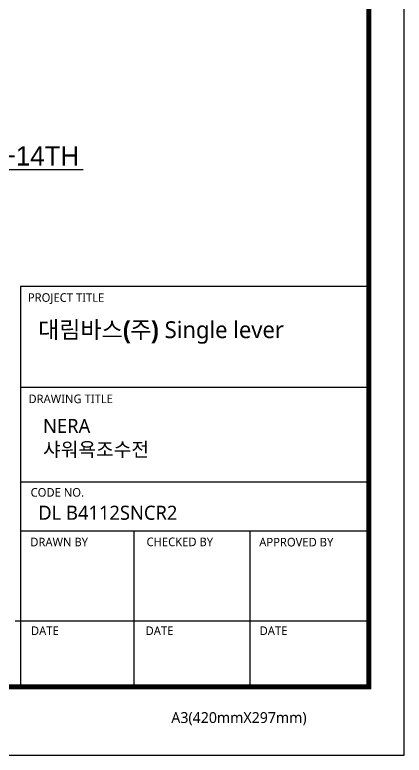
# Model space of a CAD drawing. Extents: x 1841 to 2969, y -24 to 802.
# Drawn here: x 2767.4 to 2969, y -24.3 to 358.7 of the extents above; entities that cross this region are included whole.
import ezdxf
from ezdxf import colors
from ezdxf.entities.mleader import LeaderData, LeaderLine
from ezdxf.math import Vec2, Vec3

# ---------------------------------------------------------------- set-up
doc = ezdxf.new("R2010")
doc.units = 0
doc.header["$LTSCALE"] = 4
doc.header["$MEASUREMENT"] = 0
doc.layers.get('0').update_dxf_attribs({"linetype": 'CONTINUOUS'})
doc.styles.add('Daelim Dimension', font='NanumGothic_1.ttf')
doc.styles.get("Standard").update_dxf_attribs({"font": 'SYMBOL'})

msp = doc.modelspace()

# ---------------------------------------------------------------- linework, layer by layer
at = {"color": 5, "ltscale": 40}
for p, q in [((2950.75, 218.04), (2770.41, 218.04)), ((2950.75, 165.92), (2770.41, 165.92)), ((2950.75, 165.92), (2770.41, 165.92)), ((2950.75, 116.88), (2770.41, 116.88)), ((2950.75, 116.88), (2770.41, 116.88)), ((2950.75, 91.59), (2770.41, 91.59)), ((2950.75, 91.59), (2770.41, 91.59)), ((2828.98, 91.59), (2828.98, 11.08)), ((2889.1, 91.59), (2889.1, 11.08)), ((2950.75, 45.08), (2767.56, 45.08)), ((2950.75, 45.08), (2771.81, 45.08)), ((2950.75, 11.08), (2796.2, 11.08))]:
    msp.add_line(p, q, dxfattribs=at)
at = {"color": 5, "ltscale": 0.5}
msp.add_line((2770.41, 218.04), (2770.41, 9.99), dxfattribs=at)
at = {"ltscale": 0.5}
msp.add_lwpolyline([(1840.6, -24.32), (2969, -24.32), (2969, 802.48), (1840.6, 802.48)], close=True, dxfattribs=at)
at = {"color": 5, "linetype": 'ByBlock', "lineweight": 200, "const_width": 2.6}
msp.add_lwpolyline([(1858.75, 11.08), (2950.75, 11.08), (2950.75, 783.28), (1858.75, 783.28)], close=True, dxfattribs=at)

# ---------------------------------------------------------------- texts
at = {"color": 5, "ltscale": 40, "style": 'Daelim Dimension'}
for s, height, p in [('PROJECT TITLE', 4.453, (2774.23, 210.19)), ('DRAWING TITLE', 4.453, (2774.51, 157.78)), ('CODE NO.', 4.453, (2775.63, 109.39)), ('DRAWN BY', 4.453, (2775.45, 83.72)), ('CHECKED BY', 4.453, (2835.62, 83.8)), ('APPROVED BY', 4.453, (2893.97, 83.65)), ('DATE', 4.453, (2775.8, 37.82)), ('DATE', 4.453, (2835.14, 37.82)), ('DATE', 4.453, (2894.17, 37.82)), ('A3(420mmX297mm)', 5.6201, (2848.46, -7.67))]:
    msp.add_text(s, height=height, dxfattribs=at).set_placement(p)
at = {"attachment_point": 1, "style": 'Daelim Dimension'}
for s, insert, char_height, width in [('{\\fPretendard Variable SemiBold|b0|i0|c129|p2;\\C7;대림바스(주)} Single lever', (2779.52, 200.14), 8.7291, 140.2959), (' NERA\\P 샤워욕조수전 ', (2779.6, 149.62), 7.287, 122.6352), ('DL B4112SNCR2', (2779.6, 104.74), 7.2871, 122.6352)]:
    msp.add_mtext(s, dxfattribs=dict(at, insert=insert, char_height=char_height, width=width))

# ---------------------------------------------------------------- leaders
at = {"ltscale": 0.5}
ml = msp.add_multileader_mtext('Standard', dxfattribs=at)
ml.set_content('G1/2-14TH', color=256)
ml.set_leader_properties(color=5)
ml.build(insert=Vec2(0, 0))
ml.multileader.update_dxf_attribs({"text_left_attachment_type": 6, "text_right_attachment_type": 6, "dogleg_length": 0.36, "arrow_head_size": 5})
ctx = ml.context
ctx.base_point, ctx.char_height, ctx.arrow_head_size, ctx.landing_gap_size, ctx.plane_origin = Vec3(2734.15, 278.66), 10, 5, 0.09, Vec3(2718.61, 225.22)
ctx.left_attachment, ctx.right_attachment = 6, 6
notes = []
notes.append((ctx, [(0, (1, 1, 0), (2733.79, 278.66), (1, 0), 0.36, [(0, [(2718.61, 228.72)], 0, [])])]))
ctx.mtext.insert, ctx.mtext.flow_direction = Vec3(2734.24, 290.66), 5
for ctx, leaders in notes:
    for number, flags, end, landing, length, lines in leaders:
        leader = LeaderData()
        leader.index, (leader.has_last_leader_line, leader.has_dogleg_vector, leader.attachment_direction) = number, flags
        leader.last_leader_point, leader.dogleg_vector, leader.dogleg_length = Vec3(end), Vec3(landing), length
        for number, points, colour, breaks in lines:
            line = LeaderLine()
            line.index, line.vertices, line.color, line.breaks = number, Vec3.list(points), colors.encode_raw_color(colour), breaks
            leader.lines.append(line)
        ctx.leaders.append(leader)

doc.saveas('drawing.dxf')
